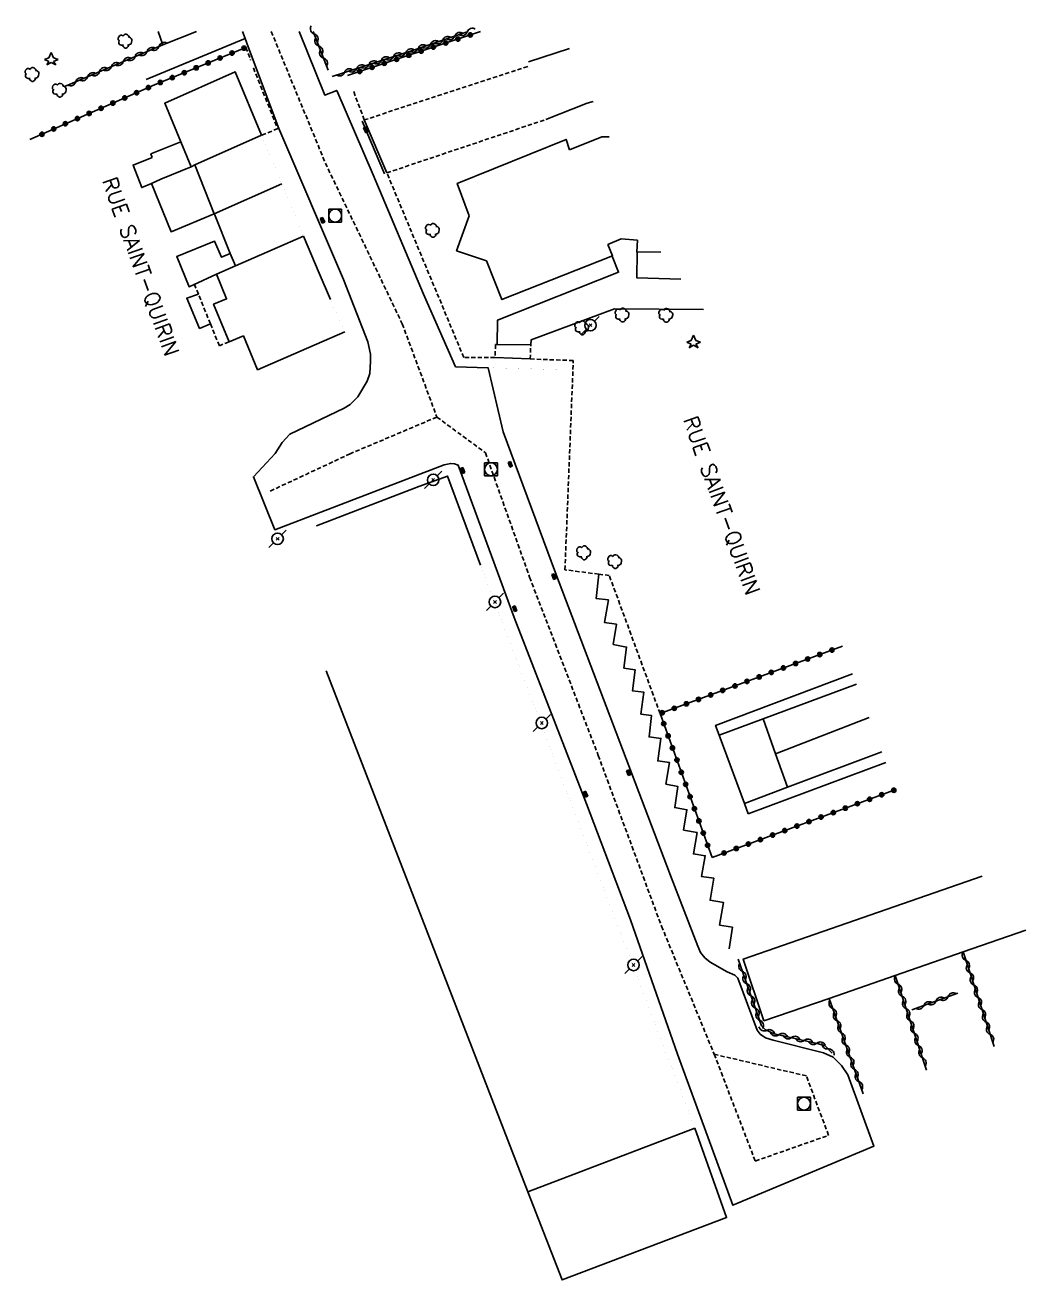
# Model space of a CAD drawing. Header units: millimetres. Extents: x 267000 to 268001, y 124012 to 125001.
# Drawn here: x 267468.6 to 267584.7, y 124855.2 to 125000.8 of the extents above; entities that cross this region are included whole.
import ezdxf
from ezdxf.enums import TextEntityAlignment as Align

# ---------------------------------------------------------------- set-up
doc = ezdxf.new("R2010")
doc.units = ezdxf.units.MM
doc.linetypes.add('DASHED', pattern=[0.75, 0.5, -0.25])
doc.layers.get('0').update_dxf_attribs({"linetype": 'CONTINUOUS'})
for name, color, linetype in [('W0001', 6, 'DASHED'), ('W0004', 5, 'CONTINUOUS'), ('W0006', 2, 'CONTINUOUS'), ('W0008', 7, 'CONTINUOUS'), ('W0014', 7, 'CONTINUOUS'), ('W0017', 7, 'CONTINUOUS'), ('W0101', 7, 'CONTINUOUS'), ('W0104', 1, 'CONTINUOUS'), ('W0105', 7, 'CONTINUOUS'), ('W0112', 1, 'DASHED'), ('W0300', 7, 'CONTINUOUS'), ('W0303', 7, 'CONTINUOUS'), ('W0310', 3, 'CONTINUOUS'), ('W0323', 7, 'CONTINUOUS'), ('W0333', 7, 'CONTINUOUS'), ('W0401', 7, 'CONTINUOUS'), ('W0420', 7, 'CONTINUOUS'), ('W0473', 7, 'CONTINUOUS'), ('W0989', 7, 'CONTINUOUS'), ('W1102', 7, 'CONTINUOUS')]:
    doc.layers.add(name, color=color, linetype=linetype)
doc.styles.get("Standard").update_dxf_attribs({"font": 'romans.shx', "width": 0.85})

# ---------------------------------------------------------------- blocks, each defined once
blk = doc.blocks.new('T303')
for p, q in [((-0.77, 0), (-0.28, 0.21)), ((-0.28, -0.21), (-0.77, 0)), ((-0.28, 0.21), (0, 0.83)), ((0, 0.83), (0.28, 0.21)), ((0.28, 0.21), (0.83, 0)), ((0.83, 0), (0.28, -0.21)), ((-0.49, -0.63), (-0.28, -0.21)), ((0, -0.35), (-0.49, -0.63)), ((0.56, -0.63), (0, -0.35)), ((0.28, -0.21), (0.56, -0.63))]:
    blk.add_line(p, q)
blk = doc.blocks.new('T300')
for p, q in [((-0.8, 0.51), (-0.86, 0.34)), ((-0.86, 0.34), (-0.86, 0.17)), ((-0.86, 0.17), (-0.74, 0.06)), ((-0.69, 0.63), (-0.8, 0.51)), ((-0.8, -0.06), (-0.74, 0.06)), ((-0.74, 0.06), (-0.69, 0.11)), ((-0.57, 0.69), (-0.69, 0.63)), ((-0.46, 0.69), (-0.57, 0.69)), ((-0.29, 0.63), (-0.46, 0.69)), ((-0.29, 0.63), (-0.17, 0.74)), ((-0.23, 0.57), (-0.29, 0.63)), ((-0.17, 0.74), (-0.06, 0.8)), ((-0.06, 0.8), (0.06, 0.8)), ((0.06, 0.8), (0.23, 0.74)), ((0.23, 0.74), (0.34, 0.63)), ((0.34, 0.63), (0.4, 0.51)), ((0.46, 0.46), (0.34, 0.46)), ((0.4, 0.51), (0.4, 0.46)), ((0.57, 0.4), (0.46, 0.46)), ((0.57, 0.4), (0.69, 0.29)), ((0.69, 0.29), (0.74, 0.17)), ((0.74, 0.06), (0.69, -0.17)), ((0.74, 0.17), (0.74, 0.06)), ((-0.8, -0.17), (-0.8, -0.06)), ((-0.8, -0.23), (-0.8, -0.17)), ((-0.74, -0.34), (-0.8, -0.23)), ((-0.69, -0.4), (-0.74, -0.34)), ((-0.51, -0.46), (-0.69, -0.4)), ((-0.4, -0.46), (-0.51, -0.46)), ((-0.4, -0.46), (-0.34, -0.46)), ((-0.34, -0.46), (-0.34, -0.4)), ((-0.34, -0.51), (-0.34, -0.46)), ((-0.29, -0.63), (-0.34, -0.51)), ((-0.17, -0.74), (-0.29, -0.63)), ((-0.06, -0.8), (-0.17, -0.74)), ((0.06, -0.8), (-0.06, -0.8)), ((0.17, -0.74), (0.06, -0.8)), ((0.23, -0.69), (0.17, -0.74)), ((0.29, -0.46), (0.23, -0.46)), ((0.29, -0.63), (0.23, -0.69)), ((0.46, -0.4), (0.29, -0.46)), ((0.34, -0.51), (0.29, -0.63)), ((0.34, -0.51), (0.34, -0.46)), ((0.57, -0.34), (0.46, -0.4)), ((0.63, -0.29), (0.57, -0.34)), ((0.69, -0.17), (0.63, -0.29))]:
    blk.add_line(p, q)
blk = doc.blocks.new('T401')
for p, q in [((-0.3, 0.3), (0, 0.3)), ((-0.3, -0.25), (-0.3, 0.3)), ((-0.3, 0.15), (0, 0.15)), ((-0.3, 0), (0, 0)), ((0, 0.3), (0, -0.25)), ((-0.3, -0.15), (0, -0.15)), ((-0.3, -0.25), (-0.3, -0.3)), ((-0.3, -0.3), (0, -0.3)), ((0, -0.3), (0, -0.25))]:
    blk.add_line(p, q)
blk = doc.blocks.new('T420')
for p, q in [((0.75, 0.75), (-0.75, 0.75)), ((-0.75, 0.75), (-0.75, -0.75)), ((0.75, 0.75), (0.75, -0.75)), ((0.75, -0.75), (-0.75, -0.75))]:
    blk.add_line(p, q)
blk.add_ellipse((0, 0), major_axis=(-0.53, 0.53), ratio=1, start_param=3.926991, end_param=10.210176)
blk = doc.blocks.new('T473')
for p, q in [((-0.166667, 0.166667), (0.166667, -0.166667)), ((-0.166667, -0.166667), (0.166667, 0.166667)), ((0.500001, 0.500001), (1.000002, 1.000002)), ((-1.000002, -1.000002), (-0.500001, -0.500001))]:
    blk.add_line(p, q)
blk.add_ellipse((0, 0), major_axis=(0.471405, 0.471405), ratio=1, start_param=5.4977871438, end_param=11.780972451)
blk = doc.blocks.new('t323o')
at = {"color": 0, "linetype": 'Continuous'}
for radius in [0.25, 0.15]:
    blk.add_circle((0, 0), radius, dxfattribs=at)
blk = doc.blocks.new('t310o')
at = {"color": 0, "linetype": 'Continuous'}
for centre, start, end in [((-0.5, 0.38), 216.8699, 323.1304), ((0.5, -0.37), 36.8699, 143.1303)]:
    blk.add_arc(centre, 0.625, start, end, dxfattribs=at)

msp = doc.modelspace()

# ---------------------------------------------------------------- linework, layer by layer
at = {"layer": 'W0001'}
for points in [[(267497.17, 125000), (267503.44, 124984.76), (267512.36, 124966.12), (267516.39, 124955.29)], [(267516.39, 124955.29), (267506.33, 124951.04), (267496.89, 124946.63)], [(267516.39, 124955.29), (267522.03, 124951.14), (267527.15, 124936.71), (267535.11, 124916.05), (267542.46, 124896.24), (267548.57, 124881.39)]]:
    msp.add_lwpolyline(points, dxfattribs=at)
msp.add_lwpolyline([(267553.34, 124869), (267561.84, 124871.98), (267559.27, 124878.87), (267548.57, 124881.39)], close=True, dxfattribs=at)
at = {"layer": 'W0004'}
for points in [[(267510.3, 124983.5), (267507.73, 124989.6)], [(267510.58, 124983.62), (267507.96, 124989.76)]]:
    msp.add_lwpolyline(points, dxfattribs=at)
at = {"layer": 'W0006', "const_width": 0.003}
msp.add_lwpolyline([(267522.32, 124961.02), (267530.94, 124960.79)], dxfattribs=at)
at = {"layer": 'W0006'}
msp.add_lwpolyline([(267535.18, 124937.07), (267534.88, 124934.23), (267536.3, 124934.08), (267535.83, 124931.48), (267537.22, 124931.26), (267536.85, 124928.92), (267538.4, 124928.61), (267538.09, 124926.17), (267539.38, 124925.98), (267539.08, 124923.54), (267540.39, 124923.39), (267540.06, 124920.85), (267541.31, 124920.67), (267541.01, 124918.2), (267542.39, 124918.01), (267542.02, 124915.41), (267543.38, 124915.23), (267542.97, 124912.72), (267544.36, 124912.44), (267543.99, 124910), (267545.41, 124909.75), (267545.01, 124907.38), (267546.59, 124907.1), (267546.15, 124904.62), (267547.54, 124904.41), (267547.1, 124902), (267548.52, 124901.82), (267548.09, 124899.24), (267549.64, 124899), (267549.2, 124896.36), (267550.69, 124896.11), (267550.32, 124893.6)], dxfattribs=at)
at = {"layer": 'W0008'}
for points in [[(267493.83, 125000), (267494.12, 124999.19), (267494.47, 124998.24), (267498.06, 124988.75)], [(267508.39, 124964.01), (267508.67, 124962.59), (267508.68, 124961.77), (267508.59, 124960.35), (267508.31, 124959.46), (267507.21, 124957.64), (267506.33, 124956.74), (267505.61, 124956.34), (267499.32, 124953.31), (267498.44, 124952.35), (267497.63, 124951.05), (267495.09, 124948.36), (267497.59, 124942.23), (267517.23, 124949.74), (267517.99, 124949.92), (267518.45, 124949.86), (267518.84, 124949.73), (267525.35, 124932.05), (267533.74, 124910.45), (267538.85, 124896.97), (267544.32, 124881.39), (267550.72, 124863.87), (267567.11, 124870.73), (267564.09, 124878.99), (267563.36, 124880.1), (267562.36, 124881.05), (267561.27, 124881.56), (267555.43, 124883.02), (267554.54, 124883.3), (267553.91, 124883.73), (267553.54, 124884.18), (267551.3, 124890.22), (267550.97, 124890.57), (267550.08, 124890.96), (267548.12, 124892.06), (267547.49, 124892.58), (267546.99, 124893.2), (267546.66, 124893.92), (267543.51, 124902.12), (267530.17, 124937.24), (267524.07, 124953.57), (267522.32, 124961.02), (267518.56, 124961.12), (267514.82, 124969.54), (267508.98, 124983.37), (267504.76, 124993.17), (267503.38, 124992.63), (267500.41, 125000)]]:
    msp.add_lwpolyline(points, dxfattribs=at)
at = {"layer": 'W0014'}
msp.add_lwpolyline([(267498.06, 124988.75), (267505.55, 124971.25), (267508.39, 124964.01)], dxfattribs=at)
at = {"layer": 'W0017'}
for points in [[(267494.12, 124999.19), (267482.66, 124994.44)], [(267531.79, 124998.05), (267527.03, 124996.48)], [(267529.05, 124989.81), (267533.81, 124991.7), (267534.54, 124991.9)], [(267536.74, 124973.96), (267537.47, 124972.08), (267523.41, 124966.52), (267523.39, 124963.7)], [(267544.71, 124971.29), (267539.6, 124971.44), (267539.65, 124974.44), (267539.65, 124974.47)], [(267527.29, 124963.68), (267527.32, 124964.24), (267537.01, 124967.83), (267547.33, 124967.78)]]:
    msp.add_lwpolyline(points, dxfattribs=at)
at = {"layer": 'W0101'}
for points in [[(267490.55, 124978.85), (267488.28, 124984.55), (267487.86, 124984.32), (267486.66, 124987.21), (267484.81, 124991.7), (267492.99, 124995.33), (267496.05, 124987.98)], [(267520.14, 124978.65), (267518.75, 124982.39), (267531.38, 124987.49), (267531.79, 124986.28)], [(267531.79, 124986.28), (267535.53, 124987.8), (267536.37, 124987.79)], [(267493.03, 124972.85), (267492.4, 124974.26), (267490.56, 124978.82), (267490.55, 124978.85)], [(267522.14, 124973.4), (267518.67, 124974.58), (267520.14, 124978.65)], [(267500.92, 124976.29), (267502.74, 124971.99), (267504.04, 124968.92)], [(267539.67, 124975.82), (267537.76, 124975.97), (267536.22, 124975.29)], [(267542.38, 124974.42), (267539.65, 124974.44), (267539.58, 124974.44), (267539.67, 124975.82)], [(267536.22, 124975.29), (267536.76, 124973.98), (267523.93, 124968.91), (267522.14, 124973.4)], [(267505.69, 124965.16), (267495.58, 124960.78), (267493.94, 124964.7), (267492.26, 124964), (267490.48, 124968.38), (267491.97, 124968.99), (267490.81, 124971.85), (267493.03, 124972.85)], [(267521.44, 124938.13), (267517.62, 124948.45), (267514.29, 124947.24), (267502.42, 124942.69), (267502.42, 124942.69)], [(267546.32, 124872.8), (267526.95, 124865.43), (267503.52, 124925.85)], [(267554.33, 124885.25), (267551.95, 124892.43), (267579.68, 124902.06)], [(267584.75, 124895.78), (267577.45, 124893.26), (267569.58, 124890.53), (267561.91, 124887.87), (267554.33, 124885.25)]]:
    msp.add_lwpolyline(points, dxfattribs=at)
at = {"layer": 'W0101', "const_width": 0.002}
for points in [[(267496.05, 124987.98), (267498.38, 124982.36)], [(267498.38, 124982.36), (267500.92, 124976.29)], [(267504.04, 124968.92), (267505.69, 124965.16)], [(267521.44, 124938.13), (267546.32, 124872.8)]]:
    msp.add_lwpolyline(points, dxfattribs=at)
at = {"layer": 'W0101'}
for points in [[(267531.79, 124986.28), (267531.79, 124986.28)], [(267490.55, 124978.85), (267490.55, 124978.85)], [(267520.14, 124978.65), (267520.14, 124978.65)], [(267539.67, 124975.82), (267539.67, 124975.82)], [(267536.22, 124975.29), (267536.22, 124975.29)], [(267493.03, 124972.85), (267493.03, 124972.85)], [(267522.14, 124973.4), (267522.14, 124973.4)], [(267503.52, 124925.85), (267503.52, 124925.85)]]:
    msp.add_lwpolyline(points, close=True, dxfattribs=at)
at = {"layer": 'W0101', "const_width": 0.002}
for points in [[(267498.38, 124982.36), (267498.38, 124982.36)], [(267500.92, 124976.29), (267500.92, 124976.29)], [(267504.04, 124968.92), (267504.04, 124968.92)], [(267521.44, 124938.13), (267521.44, 124938.13)]]:
    msp.add_lwpolyline(points, close=True, dxfattribs=at)
at = {"layer": 'W0104'}
for points in [[(267484.59, 124998.48), (267484.02, 125000)], [(267488.47, 125000), (267484.59, 124998.48)], [(267483.36, 124985.38), (267483.2, 124985.81), (267486.66, 124987.21)], [(267484.36, 124982.88), (267483.28, 124982.38), (267482.13, 124981.91), (267481.12, 124984.51), (267483.36, 124985.38)], [(267483.36, 124985.38), (267483.36, 124985.38)], [(267487.86, 124984.32), (267484.36, 124982.88)], [(267484.36, 124982.88), (267484.36, 124982.88)], [(267483.28, 124982.38), (267483.28, 124982.38)], [(267490.55, 124978.85), (267485.53, 124976.78), (267483.28, 124982.38)], [(267490.81, 124971.85), (267487.63, 124970.41), (267486.19, 124973.9), (267490.57, 124975.71), (267491.38, 124973.83), (267492.4, 124974.26)], [(267546.32, 124872.8), (267550.01, 124862.45), (267530.91, 124855.21), (267526.95, 124865.43)]]:
    msp.add_lwpolyline(points, dxfattribs=at)
at = {"layer": 'W0105'}
for points in [[(267490.1, 124966.11), (267488.85, 124965.58), (267487.35, 124969.07), (267488.71, 124969.56)], [(267523.2, 124963.7), (267523.39, 124963.7), (267527.29, 124963.68)], [(267527.21, 124962.03), (267523.12, 124962.22)]]:
    msp.add_lwpolyline(points, dxfattribs=at)
at = {"layer": 'W0112'}
for points in [[(267494.23, 124998.17), (267494.77, 124996.69)], [(267495.09, 124995.81), (267497.91, 124988.75), (267496.05, 124987.98)], [(267526.93, 124995.95), (267507.96, 124989.76), (267506.67, 124993.21)], [(267523.2, 124963.7), (267523.12, 124962.22), (267519.5, 124962.22), (267510.58, 124983.62), (267529.05, 124989.81)], [(267492.26, 124964), (267491.14, 124963.57), (267490.1, 124966.11), (267488.71, 124969.56), (267488.25, 124970.68)], [(267542.29, 124920.9), (267536.4, 124936.91), (267535.18, 124937.07), (267531.25, 124937.58), (267532.22, 124961.85), (267527.21, 124962.03), (267527.29, 124963.68)]]:
    msp.add_lwpolyline(points, dxfattribs=at)
at = {"layer": 'W0310'}
for points in [[(267502.04, 125000), (267503.76, 124995.53)], [(267504.23, 124994.81), (267513.89, 124997.93), (267520.01, 125000)], [(267484.59, 124998.48), (267473.09, 124993.6)], [(267577.45, 124893.26), (267581.05, 124882.28)], [(267551.35, 124892.4), (267554.06, 124884.69), (267554.53, 124884.23), (267555.55, 124883.77), (267560.68, 124882.61), (267561.44, 124882.35), (267562.27, 124881.5)], [(267569.58, 124890.53), (267573.21, 124879.55)], [(267576.83, 124888.48), (267571.49, 124886.54)], [(267561.91, 124887.87), (267565.86, 124876.8)]]:
    msp.add_lwpolyline(points, dxfattribs=at)
at = {"layer": 'W0323'}
for points in [[(267506.01, 124994.92), (267521.43, 125000)], [(267469.16, 124987.5), (267483.62, 124993.82), (267494.23, 124998.17)], [(267548.32, 124904.21), (267542.29, 124920.9), (267563.45, 124928.71)], [(267569.65, 124912.09), (267548.32, 124904.21)]]:
    msp.add_lwpolyline(points, dxfattribs=at)
at = {"layer": 'W0333'}
for points in [[(267552.53, 124909.26), (267552.08, 124910.47), (267549.15, 124918.41), (267548.73, 124919.53), (267564.64, 124925.51)], [(267549.15, 124918.41), (267554.24, 124920.29), (267565.09, 124924.31)], [(267554.24, 124920.29), (267555.7, 124916.24)], [(267566.54, 124920.44), (267555.7, 124916.24)], [(267555.7, 124916.24), (267557.09, 124912.36)], [(267568.01, 124916.48), (267557.09, 124912.36)], [(267568.48, 124915.22), (267552.53, 124909.26)], [(267557.09, 124912.36), (267552.08, 124910.47)]]:
    msp.add_lwpolyline(points, dxfattribs=at)
at = {"layer": 'W1102'}
for points in [[(267488.28, 124984.55), (267496.05, 124987.98)], [(267498.38, 124982.36), (267490.55, 124978.85)], [(267500.92, 124976.29), (267493.03, 124972.85)]]:
    msp.add_lwpolyline(points, dxfattribs=at)

# ---------------------------------------------------------------- block references
at = {"layer": 'W0300', "rotation": 359.9999899820874}
for p in [(267480.26, 124998.89), (267469.45, 124995.03), (267472.63, 124993.2), (267515.93, 124976.94), (267537.94, 124967.12), (267543.02, 124967.09), (267533.26, 124965.64), (267533.48, 124939.54), (267537.09, 124938.53)]:
    msp.add_blockref('T300', p, dxfattribs=at)
at = {"layer": 'W0303', "rotation": 359.9999899820874}
for p in [(267471.62, 124996.76), (267546.16, 124963.97)]:
    msp.add_blockref('T303', p, dxfattribs=at)
at = {"layer": 'W0310'}
for p, rotation in [((267502.15, 124999.73), 291.0516428969623), ((267519.9, 124999.96), 18.6590302522928), ((267484.13, 124998.29), 203.0136708509193), ((267502.68, 124998.33), 291.0516428969623), ((267515.64, 124998.52), 18.6590302522928), ((267517.06, 124999), 18.6590302522928), ((267518.48, 124999.48), 18.6590302522928), ((267481.37, 124997.12), 203.0136708509193), ((267482.75, 124997.7), 203.0136708509193), ((267503.22, 124996.93), 291.0516428969623), ((267511.36, 124997.12), 17.92618209980053), ((267512.79, 124997.58), 17.92618209980053), ((267514.22, 124998.05), 18.6590302522928), ((267477.23, 124995.36), 203.0136708509193), ((267478.61, 124995.95), 203.0136708509193), ((267479.99, 124996.53), 203.0136708509193), ((267505.66, 124995.27), 17.92618209980053), ((267507.08, 124995.73), 17.92618209980053), ((267508.51, 124996.19), 17.92618209980053), ((267509.94, 124996.66), 17.92618209980053), ((267474.47, 124994.19), 203.0136708509193), ((267475.85, 124994.77), 203.0136708509193), ((267577.78, 124892.26), 288.121174415601), ((267551.85, 124890.99), 289.4011638847732), ((267578.25, 124890.83), 288.121174415601), ((267552.34, 124889.57), 289.4011638847732), ((267569.91, 124889.52), 288.2781892153897), ((267578.71, 124889.41), 288.121174415601), ((267552.84, 124888.16), 289.4011638847732), ((267570.38, 124888.1), 288.2781892153897), ((267574.31, 124887.56), 200.0106799090841), ((267575.72, 124888.08), 200.0106799090841), ((267579.18, 124887.98), 288.121174415601), ((267553.34, 124886.74), 289.4011638847732), ((267562.33, 124886.69), 289.6616912952632), ((267570.85, 124886.67), 288.2781892153897), ((267572.9, 124887.05), 200.0106799090841), ((267579.65, 124886.56), 288.121174415601), ((267553.84, 124885.33), 289.4011638847732), ((267562.83, 124885.27), 289.6616912952632), ((267571.33, 124885.25), 288.2781892153897), ((267580.11, 124885.13), 288.121174415601), ((267554.68, 124884.16), 335.9908954137502), ((267556.09, 124883.65), 347.244073370041), ((267557.55, 124883.32), 347.244073370041), ((267563.34, 124883.86), 289.6616912952632), ((267571.8, 124883.83), 288.2781892153897), ((267580.58, 124883.7), 288.121174415601), ((267559.01, 124882.99), 347.244073370041), ((267560.48, 124882.66), 347.244073370041), ((267561.78, 124882), 314.1834883498702), ((267563.84, 124882.45), 289.6616912952632), ((267572.27, 124882.4), 288.2781892153897), ((267564.35, 124881.04), 289.6616912952632), ((267572.74, 124880.98), 288.2781892153897), ((267564.85, 124879.62), 289.6616912952632), ((267565.36, 124878.21), 289.6616912952632)]:
    msp.add_blockref('t310o', p, dxfattribs=dict(at, rotation=rotation))
at = {"layer": 'W0323'}
for p, rotation in [((267517.41, 124998.68), 18.24585452756324), ((267518.83, 124999.14), 18.24585452756324), ((267520.26, 124999.61), 18.24585452756324), ((267491.23, 124996.94), 22.29695829341701), ((267492.61, 124997.51), 22.29695829341701), ((267494, 124998.08), 22.29695829341701), ((267513.13, 124997.27), 18.24585452756324), ((267514.56, 124997.74), 18.24585452756324), ((267515.98, 124998.21), 18.24585452756324), ((267488.45, 124995.8), 22.29695829341701), ((267489.84, 124996.37), 22.29695829341701), ((267508.86, 124995.86), 18.24585452756324), ((267510.28, 124996.33), 18.24585452756324), ((267511.71, 124996.8), 18.24585452756324), ((267484.29, 124994.1), 22.29695829341701), ((267485.67, 124994.67), 22.29695829341701), ((267487.06, 124995.23), 22.29695829341701), ((267507.43, 124995.39), 18.24585452756324), ((267481.53, 124992.91), 23.60526133432887), ((267482.91, 124993.51), 23.60526133432887), ((267477.41, 124991.11), 23.60526133432887), ((267478.78, 124991.71), 23.60526133432887), ((267480.16, 124992.31), 23.60526133432887), ((267474.66, 124989.91), 23.60526133432887), ((267476.03, 124990.51), 23.60526133432887), ((267471.91, 124988.71), 23.60526133432887), ((267473.28, 124989.31), 23.60526133432887), ((267470.54, 124988.1), 23.60526133432887), ((267559.42, 124927.23), 20.2642810513189), ((267560.82, 124927.75), 20.2642810513189), ((267562.23, 124928.27), 20.2642810513189), ((267555.2, 124925.67), 20.2642810513189), ((267556.6, 124926.19), 20.2642810513189), ((267558.01, 124926.71), 20.2642810513189), ((267552.38, 124924.63), 20.2642810513189), ((267553.79, 124925.15), 20.2642810513189), ((267548.16, 124923.07), 20.2642810513189), ((267549.57, 124923.59), 20.2642810513189), ((267550.97, 124924.11), 20.2642810513189), ((267543.94, 124921.51), 20.2642810513189), ((267545.35, 124922.03), 20.2642810513189), ((267546.75, 124922.55), 20.2642810513189), ((267542.53, 124920.99), 20.2642810513189), ((267542.71, 124919.73), 109.8493090228815), ((267543.22, 124918.32), 109.8493090228815), ((267543.73, 124916.91), 109.8493090228815), ((267544.24, 124915.5), 109.8493090228815), ((267544.75, 124914.09), 109.8493090228815), ((267545.26, 124912.68), 109.8493090228815), ((267545.77, 124911.27), 109.8493090228815), ((267568.02, 124911.49), 200.2662862942238), ((267569.42, 124912.01), 200.2662862942238), ((267546.28, 124909.86), 109.8493090228815), ((267563.79, 124909.93), 200.2662862942238), ((267565.2, 124910.45), 200.2662862942238), ((267566.61, 124910.97), 200.2662862942238), ((267546.79, 124908.45), 109.8493090228815), ((267559.57, 124908.37), 200.2662862942238), ((267560.98, 124908.89), 200.2662862942238), ((267562.39, 124909.41), 200.2662862942238), ((267547.3, 124907.04), 109.8493090228815), ((267555.35, 124906.81), 200.2662862942238), ((267556.76, 124907.33), 200.2662862942238), ((267558.17, 124907.85), 200.2662862942238), ((267547.81, 124905.62), 109.8493090228815), ((267551.13, 124905.25), 200.2662862942238), ((267552.54, 124905.77), 200.2662862942238), ((267553.94, 124906.29), 200.2662862942238), ((267549.72, 124904.73), 200.2662862942238)]:
    msp.add_blockref('t323o', p, dxfattribs=dict(at, rotation=rotation))
at = {"layer": 'W0401'}
for p, rotation in [((267508.26, 124988.67), 23.28954169324014), ((267502.97, 124978.05), 203.1752639770038), ((267519.25, 124949.04), 200.2071096505264), ((267525.03, 124949.86), 20.47255311347343), ((267530.11, 124936.84), 20.79597623105187), ((267525.28, 124933.01), 200.2071096505264), ((267538.77, 124914.09), 20.79597623105187), ((267533.5, 124911.5), 201.2202725912494)]:
    msp.add_blockref('T401', p, dxfattribs=dict(at, rotation=rotation))
at = {"layer": 'W0420', "rotation": 359.9999899820874}
for p in [(267504.58, 124978.66), (267522.67, 124949.24), (267558.99, 124875.65)]:
    msp.add_blockref('T420', p, dxfattribs=at)
at = {"layer": 'W0473', "rotation": 359.9999899820874}
for p in [(267534.21, 124965.95), (267515.96, 124948.01), (267497.9, 124941.17), (267523.13, 124933.85), (267528.56, 124919.81), (267539.21, 124891.74)]:
    msp.add_blockref('T473', p, dxfattribs=at)

# ---------------------------------------------------------------- texts
at = {"layer": 'W0989'}
for p in [(267478.34, 124983.02), (267545.76, 124955.32)]:
    msp.add_text('RUE SAINT-QUIRIN', height=1.75, rotation=289.7299, dxfattribs=at).set_placement(p, align=Align.MIDDLE_LEFT)

doc.saveas('drawing.dxf')
